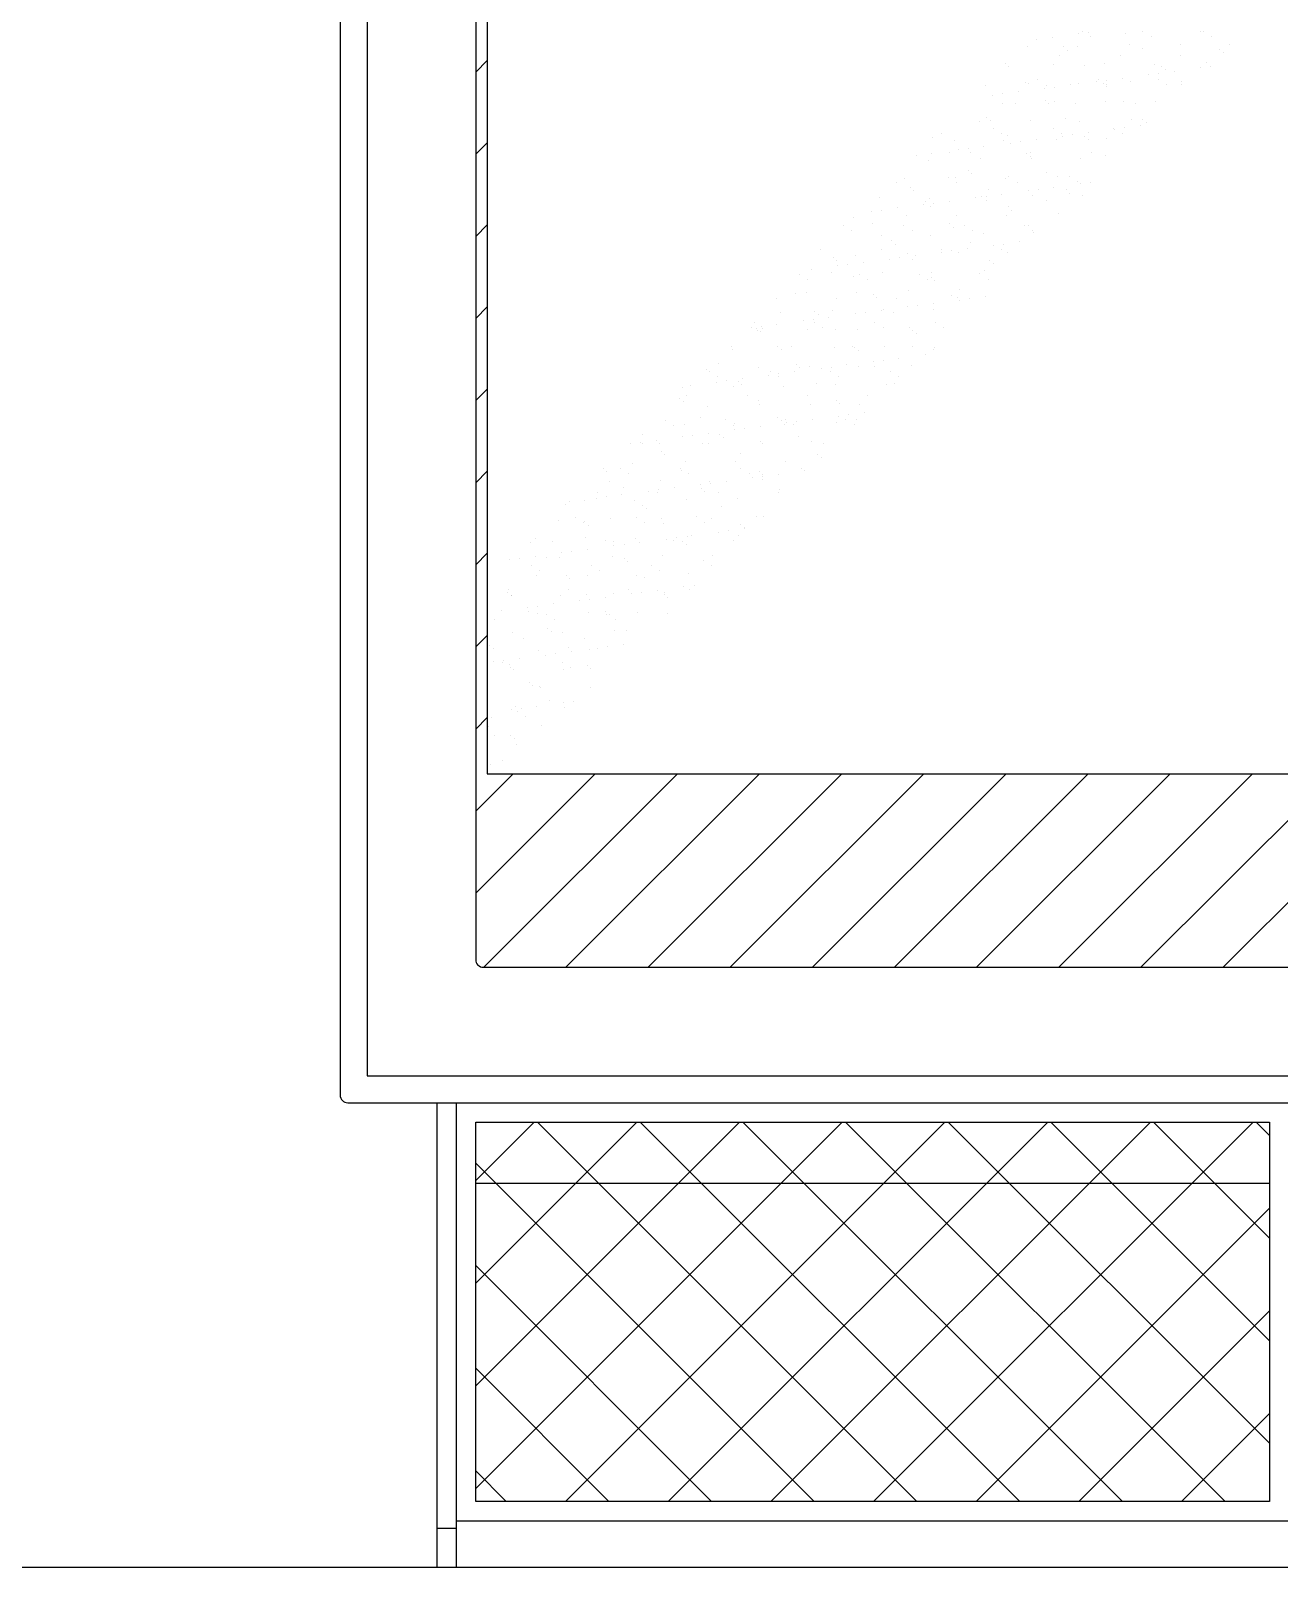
# Model space of a CAD drawing. Header units: inches. Extents: x 11.8 to 54.3, y 10.8 to 35.6.
# Drawn here: x 36.6263 to 36.9487, y 28.9983 to 29.3953 of the extents above; entities that cross this region are included whole.
import ezdxf

# ---------------------------------------------------------------- set-up
doc = ezdxf.new("R2010")
doc.units = ezdxf.units.IN
doc.header["$MEASUREMENT"] = 0
doc.layers.add('02', color=2, linetype='Continuous')
doc.layers.add('1', color=1, linetype='Continuous')

msp = doc.modelspace()

# ---------------------------------------------------------------- linework, layer by layer
at = {"layer": '02'}
for p, q in [((36.70618, 29.79034), (36.70618, 29.12034)), ((36.71318, 29.78534), (36.71318, 29.12534)), ((36.74118, 29.75534), (36.74118, 29.15534)), ((36.74418, 29.75434), (36.74418, 29.20334)), ((36.88605, 29.39309), (36.88605, 29.39309)), ((36.89012, 29.39363), (36.89012, 29.39363)), ((36.89691, 29.39452), (36.89691, 29.39452)), ((36.89791, 29.39516), (36.89791, 29.39516)), ((36.89951, 29.39487), (36.89951, 29.39487)), ((36.90002, 29.39382), (36.90002, 29.39382)), ((36.90894, 29.39472), (36.90894, 29.39472)), ((36.91348, 29.39519), (36.91348, 29.39519)), ((36.91559, 29.39385), (36.91559, 29.39385)), ((36.92832, 29.39512), (36.92832, 29.39512)), ((36.92905, 29.39522), (36.92905, 29.39522)), ((36.93116, 29.39388), (36.93116, 29.39388)), ((36.8837, 29.39128), (36.8837, 29.39128)), ((36.89204, 29.38896), (36.89204, 29.38896)), ((36.89299, 29.39117), (36.89299, 29.39117)), ((36.89391, 29.39033), (36.89391, 29.39033)), ((36.89649, 29.39122), (36.89649, 29.39122)), ((36.90761, 29.38898), (36.90761, 29.38898)), ((36.90999, 29.39171), (36.90999, 29.39171)), ((36.91329, 29.39073), (36.91329, 29.39073)), ((36.92308, 29.39187), (36.92308, 29.39187)), ((36.92318, 29.38901), (36.92318, 29.38901)), ((36.9333, 29.39056), (36.9333, 29.39056)), ((36.93422, 29.38971), (36.93422, 29.38971)), ((36.93587, 29.39181), (36.93587, 29.39181)), ((36.74118, 29.3846), (36.74418, 29.3876)), ((36.87796, 29.38678), (36.87796, 29.38678)), ((36.87888, 29.38594), (36.87888, 29.38594)), ((36.89046, 29.38659), (36.89046, 29.38659)), ((36.89826, 29.38634), (36.89826, 29.38634)), ((36.90355, 29.38676), (36.90355, 29.38676)), ((36.91634, 29.3867), (36.91634, 29.3867)), ((36.91758, 29.3843), (36.91758, 29.3843)), ((36.91827, 29.38617), (36.91827, 29.38617)), ((36.91919, 29.38533), (36.91919, 29.38533)), ((36.92165, 29.38483), (36.92165, 29.38483)), ((36.92844, 29.38573), (36.92844, 29.38573)), ((36.92984, 29.38718), (36.92984, 29.38718)), ((36.93104, 29.38607), (36.93104, 29.38607)), ((36.87292, 29.38124), (36.87292, 29.38124)), ((36.88323, 29.38195), (36.88323, 29.38195)), ((36.88401, 29.38165), (36.88401, 29.38165)), ((36.88638, 29.38261), (36.88638, 29.38261)), ((36.88806, 29.38041), (36.88806, 29.38041)), ((36.88849, 29.38127), (36.88849, 29.38127)), ((36.89066, 29.38076), (36.89066, 29.38076)), ((36.89473, 29.38129), (36.89473, 29.38129)), ((36.8968, 29.38159), (36.8968, 29.38159)), ((36.90152, 29.38218), (36.90152, 29.38218)), ((36.90195, 29.38264), (36.90195, 29.38264)), ((36.90324, 29.38178), (36.90324, 29.38178)), ((36.90406, 29.3813), (36.90406, 29.3813)), ((36.90412, 29.38253), (36.90412, 29.38253)), ((36.90416, 29.38094), (36.90416, 29.38094)), ((36.90819, 29.38306), (36.90819, 29.38306)), ((36.91031, 29.38207), (36.91031, 29.38207)), ((36.91498, 29.38396), (36.91498, 29.38396)), ((36.91752, 29.38267), (36.91752, 29.38267)), ((36.91963, 29.38133), (36.91963, 29.38133)), ((36.92339, 29.38224), (36.92339, 29.38224)), ((36.92354, 29.38134), (36.92354, 29.38134)), ((36.8746, 29.37864), (36.8746, 29.37864)), ((36.8772, 29.37898), (36.8772, 29.37898)), ((36.87727, 29.37647), (36.87727, 29.37647)), ((36.88051, 29.37641), (36.88051, 29.37641)), ((36.88127, 29.37952), (36.88127, 29.37952)), ((36.88821, 29.37739), (36.88821, 29.37739)), ((36.88913, 29.37655), (36.88913, 29.37655)), ((36.89077, 29.37696), (36.89077, 29.37696)), ((36.89608, 29.37643), (36.89608, 29.37643)), ((36.90386, 29.37713), (36.90386, 29.37713)), ((36.90851, 29.37695), (36.90851, 29.37695)), ((36.91165, 29.37646), (36.91165, 29.37646)), ((36.91665, 29.37706), (36.91665, 29.37706)), ((36.87318, 29.37301), (36.87318, 29.37301)), ((36.8741, 29.37216), (36.8741, 29.37216)), ((36.89348, 29.37256), (36.89348, 29.37256)), ((36.91062, 29.37244), (36.91062, 29.37244)), ((36.91349, 29.37239), (36.91349, 29.37239)), ((36.86139, 29.36869), (36.86139, 29.36869)), ((36.87124, 29.37185), (36.87124, 29.37185)), ((36.87485, 29.37007), (36.87485, 29.37007)), ((36.87696, 29.36872), (36.87696, 29.36872)), ((36.87845, 29.36817), (36.87845, 29.36817)), ((36.88433, 29.37201), (36.88433, 29.37201)), ((36.89042, 29.37009), (36.89042, 29.37009)), ((36.89253, 29.36875), (36.89253, 29.36875)), ((36.89527, 29.36842), (36.89527, 29.36842)), ((36.89712, 29.37195), (36.89712, 29.37195)), ((36.89934, 29.36895), (36.89934, 29.36895)), ((36.90599, 29.37012), (36.90599, 29.37012)), ((36.90613, 29.36985), (36.90613, 29.36985)), ((36.9081, 29.36878), (36.9081, 29.36878)), ((36.90873, 29.37019), (36.90873, 29.37019)), ((36.9128, 29.37072), (36.9128, 29.37072)), ((36.91441, 29.37155), (36.91441, 29.37155)), ((36.74118, 29.36338), (36.74418, 29.36638)), ((36.85907, 29.36777), (36.85907, 29.36777)), ((36.86479, 29.3669), (36.86479, 29.3669)), ((36.86575, 29.36453), (36.86575, 29.36453)), ((36.86836, 29.36487), (36.86836, 29.36487)), ((36.87242, 29.36541), (36.87242, 29.36541)), ((36.87758, 29.36684), (36.87758, 29.36684)), ((36.87921, 29.3663), (36.87921, 29.3663)), ((36.88181, 29.36664), (36.88181, 29.36664)), ((36.88588, 29.36718), (36.88588, 29.36718)), ((36.89109, 29.36732), (36.89109, 29.36732)), ((36.89267, 29.36807), (36.89267, 29.36807)), ((36.89846, 29.368), (36.89846, 29.368)), ((36.89938, 29.36716), (36.89938, 29.36716)), ((36.90417, 29.36749), (36.90417, 29.36749)), ((36.8549, 29.3631), (36.8549, 29.3631)), ((36.85805, 29.36172), (36.85805, 29.36172)), ((36.85896, 29.36364), (36.85896, 29.36364)), ((36.86342, 29.36379), (36.86342, 29.36379)), ((36.86898, 29.36386), (36.86898, 29.36386)), ((36.87155, 29.36221), (36.87155, 29.36221)), ((36.88343, 29.36361), (36.88343, 29.36361)), ((36.88435, 29.36277), (36.88435, 29.36277)), ((36.88455, 29.36389), (36.88455, 29.36389)), ((36.88464, 29.36238), (36.88464, 29.36238)), ((36.89743, 29.36232), (36.89743, 29.36232)), ((36.90012, 29.36391), (36.90012, 29.36391)), ((36.90373, 29.36317), (36.90373, 29.36317)), ((36.85202, 29.3571), (36.85202, 29.3571)), ((36.86332, 29.35752), (36.86332, 29.35752)), ((36.86511, 29.35727), (36.86511, 29.35727)), ((36.86839, 29.35923), (36.86839, 29.35923)), ((36.86932, 29.35838), (36.86932, 29.35838)), ((36.8779, 29.3572), (36.8779, 29.3572)), ((36.87889, 29.35754), (36.87889, 29.35754)), ((36.88099, 29.3562), (36.88099, 29.3562)), ((36.8887, 29.35878), (36.8887, 29.35878)), ((36.8914, 29.35769), (36.8914, 29.35769)), ((36.89446, 29.35757), (36.89446, 29.35757)), ((36.89656, 29.35623), (36.89656, 29.35623)), ((36.84985, 29.35614), (36.84985, 29.35614)), ((36.85336, 29.35484), (36.85336, 29.35484)), ((36.85429, 29.35399), (36.85429, 29.35399)), ((36.86542, 29.35617), (36.86542, 29.35617)), ((36.87187, 29.35258), (36.87187, 29.35258)), ((36.87297, 29.35253), (36.87297, 29.35253)), ((36.87367, 29.3544), (36.87367, 29.3544)), ((36.87703, 29.35307), (36.87703, 29.35307)), ((36.88382, 29.35396), (36.88382, 29.35396)), ((36.88496, 29.35274), (36.88496, 29.35274)), ((36.88642, 29.35431), (36.88642, 29.35431)), ((36.89049, 29.35484), (36.89049, 29.35484)), ((36.89367, 29.35422), (36.89367, 29.35422)), ((36.8946, 29.35338), (36.8946, 29.35338)), ((36.89728, 29.35574), (36.89728, 29.35574)), ((36.89775, 29.35268), (36.89775, 29.35268)), ((36.89988, 29.35608), (36.89988, 29.35608)), ((36.84345, 29.34865), (36.84345, 29.34865)), ((36.84557, 29.35215), (36.84557, 29.35215)), ((36.84605, 29.34899), (36.84605, 29.34899)), ((36.85011, 29.34953), (36.85011, 29.34953)), ((36.8569, 29.35042), (36.8569, 29.35042)), ((36.85744, 29.35131), (36.85744, 29.35131)), ((36.85836, 29.35209), (36.85836, 29.35209)), ((36.85864, 29.35001), (36.85864, 29.35001)), ((36.85951, 29.35076), (36.85951, 29.35076)), ((36.86357, 29.3513), (36.86357, 29.3513)), ((36.87036, 29.35219), (36.87036, 29.35219)), ((36.87301, 29.35134), (36.87301, 29.35134)), ((36.87864, 29.34984), (36.87864, 29.34984)), ((36.87956, 29.34899), (36.87956, 29.34899)), ((36.88858, 29.35137), (36.88858, 29.35137)), ((36.74118, 29.34217), (36.74418, 29.34517)), ((36.83621, 29.34494), (36.83621, 29.34494)), ((36.83883, 29.34698), (36.83883, 29.34698)), ((36.84361, 29.34562), (36.84361, 29.34562)), ((36.85178, 29.34497), (36.85178, 29.34497)), ((36.85233, 29.34746), (36.85233, 29.34746)), ((36.86361, 29.34545), (36.86361, 29.34545)), ((36.86453, 29.3446), (36.86453, 29.3446)), ((36.86542, 29.34763), (36.86542, 29.34763)), ((36.86735, 29.345), (36.86735, 29.345)), ((36.87821, 29.34757), (36.87821, 29.34757)), ((36.88292, 29.34502), (36.88292, 29.34502)), ((36.88391, 29.345), (36.88391, 29.345)), ((36.89172, 29.34806), (36.89172, 29.34806)), ((36.83832, 29.3436), (36.83832, 29.3436)), ((36.84589, 29.34252), (36.84589, 29.34252)), ((36.84858, 29.34106), (36.84858, 29.34106)), ((36.85389, 29.34362), (36.85389, 29.34362)), ((36.85868, 29.34246), (36.85868, 29.34246)), ((36.86888, 29.34062), (36.86888, 29.34062)), ((36.86946, 29.34365), (36.86946, 29.34365)), ((36.87218, 29.34294), (36.87218, 29.34294)), ((36.88164, 29.34073), (36.88164, 29.34073)), ((36.88503, 29.34368), (36.88503, 29.34368)), ((36.88527, 29.34311), (36.88527, 29.34311)), ((36.83034, 29.33873), (36.83034, 29.33873)), ((36.83355, 29.33667), (36.83355, 29.33667)), ((36.83914, 29.33734), (36.83914, 29.33734)), ((36.84591, 29.33876), (36.84591, 29.33876)), ((36.8495, 29.34021), (36.8495, 29.34021)), ((36.85066, 29.33665), (36.85066, 29.33665)), ((36.85265, 29.33783), (36.85265, 29.33783)), ((36.85472, 29.33719), (36.85472, 29.33719)), ((36.86148, 29.33879), (36.86148, 29.33879)), ((36.86151, 29.33808), (36.86151, 29.33808)), ((36.86412, 29.33842), (36.86412, 29.33842)), ((36.86574, 29.338), (36.86574, 29.338)), ((36.86818, 29.33896), (36.86818, 29.33896)), ((36.87497, 29.33985), (36.87497, 29.33985)), ((36.87705, 29.33882), (36.87705, 29.33882)), ((36.87758, 29.3402), (36.87758, 29.3402)), ((36.87853, 29.33794), (36.87853, 29.33794)), ((36.82468, 29.33239), (36.82468, 29.33239)), ((36.8278, 29.33364), (36.8278, 29.33364)), ((36.83312, 29.33272), (36.83312, 29.33272)), ((36.83447, 29.33583), (36.83447, 29.33583)), ((36.8346, 29.33454), (36.8346, 29.33454)), ((36.8372, 29.33488), (36.8372, 29.33488)), ((36.84025, 29.33242), (36.84025, 29.33242)), ((36.84126, 29.33541), (36.84126, 29.33541)), ((36.8462, 29.33288), (36.8462, 29.33288)), ((36.84806, 29.33631), (36.84806, 29.33631)), ((36.85385, 29.33623), (36.85385, 29.33623)), ((36.85582, 29.33245), (36.85582, 29.33245)), ((36.85899, 29.33282), (36.85899, 29.33282)), ((36.87139, 29.33248), (36.87139, 29.33248)), ((36.8725, 29.33331), (36.8725, 29.33331)), ((36.87386, 29.33606), (36.87386, 29.33606)), ((36.87478, 29.33521), (36.87478, 29.33521)), ((36.82679, 29.33105), (36.82679, 29.33105)), ((36.83882, 29.33184), (36.83882, 29.33184)), ((36.84236, 29.33108), (36.84236, 29.33108)), ((36.85793, 29.3311), (36.85793, 29.3311)), ((36.85883, 29.33167), (36.85883, 29.33167)), ((36.85975, 29.33082), (36.85975, 29.33082)), ((36.8735, 29.33113), (36.8735, 29.33113)), ((36.81881, 29.32618), (36.81881, 29.32618)), ((36.82379, 29.32745), (36.82379, 29.32745)), ((36.82667, 29.32777), (36.82667, 29.32777)), ((36.83438, 29.32621), (36.83438, 29.32621)), ((36.83946, 29.32771), (36.83946, 29.32771)), ((36.8438, 29.32728), (36.8438, 29.32728)), ((36.84472, 29.32643), (36.84472, 29.32643)), ((36.84995, 29.32624), (36.84995, 29.32624)), ((36.85296, 29.3282), (36.85296, 29.3282)), ((36.85933, 29.32485), (36.85933, 29.32485)), ((36.8641, 29.32684), (36.8641, 29.32684)), ((36.86552, 29.32627), (36.86552, 29.32627)), ((36.86605, 29.32836), (36.86605, 29.32836)), ((36.86612, 29.32574), (36.86612, 29.32574)), ((36.86873, 29.32608), (36.86873, 29.32608)), ((36.87279, 29.32662), (36.87279, 29.32662)), ((36.74118, 29.32096), (36.74418, 29.32396)), ((36.81993, 29.3226), (36.81993, 29.3226)), ((36.82835, 29.32077), (36.82835, 29.32077)), ((36.82877, 29.32289), (36.82877, 29.32289)), ((36.82969, 29.32205), (36.82969, 29.32205)), ((36.83241, 29.3213), (36.83241, 29.3213)), ((36.83343, 29.32308), (36.83343, 29.32308)), ((36.83921, 29.3222), (36.83921, 29.3222)), ((36.84181, 29.32254), (36.84181, 29.32254)), ((36.84587, 29.32308), (36.84587, 29.32308)), ((36.84652, 29.32325), (36.84652, 29.32325)), ((36.84907, 29.32245), (36.84907, 29.32245)), ((36.85267, 29.32397), (36.85267, 29.32397)), ((36.85527, 29.32431), (36.85527, 29.32431)), ((36.85931, 29.32319), (36.85931, 29.32319)), ((36.81229, 29.31865), (36.81229, 29.31865)), ((36.81315, 29.31984), (36.81315, 29.31984)), ((36.81374, 29.3185), (36.81374, 29.3185)), ((36.8139, 29.31797), (36.8139, 29.31797)), ((36.81466, 29.31766), (36.81466, 29.31766)), ((36.81489, 29.319), (36.81489, 29.319)), ((36.81526, 29.3185), (36.81526, 29.3185)), ((36.81896, 29.31953), (36.81896, 29.31953)), ((36.82575, 29.32043), (36.82575, 29.32043)), ((36.82698, 29.31814), (36.82698, 29.31814)), ((36.82872, 29.31987), (36.82872, 29.31987)), ((36.83083, 29.31853), (36.83083, 29.31853)), ((36.83404, 29.31806), (36.83404, 29.31806)), ((36.83977, 29.31808), (36.83977, 29.31808)), ((36.84429, 29.3199), (36.84429, 29.3199)), ((36.8464, 29.31855), (36.8464, 29.31855)), ((36.85328, 29.31856), (36.85328, 29.31856)), ((36.85405, 29.31789), (36.85405, 29.31789)), ((36.85497, 29.31704), (36.85497, 29.31704)), ((36.85986, 29.31993), (36.85986, 29.31993)), ((36.86197, 29.31858), (36.86197, 29.31858)), ((36.80727, 29.31363), (36.80727, 29.31363)), ((36.80745, 29.31302), (36.80745, 29.31302)), ((36.81901, 29.31367), (36.81901, 29.31367)), ((36.82024, 29.31296), (36.82024, 29.31296)), ((36.82285, 29.31366), (36.82285, 29.31366)), ((36.83375, 29.31345), (36.83375, 29.31345)), ((36.83842, 29.31369), (36.83842, 29.31369)), ((36.83902, 29.3135), (36.83902, 29.3135)), ((36.83994, 29.31266), (36.83994, 29.31266)), ((36.84683, 29.31362), (36.84683, 29.31362)), ((36.85399, 29.31372), (36.85399, 29.31372)), ((36.85932, 29.31306), (36.85932, 29.31306)), ((36.85962, 29.31355), (36.85962, 29.31355)), ((36.80398, 29.30928), (36.80398, 29.30928)), ((36.82399, 29.30911), (36.82399, 29.30911)), ((36.83702, 29.30897), (36.83702, 29.30897)), ((36.84382, 29.30986), (36.84382, 29.30986)), ((36.84429, 29.30867), (36.84429, 29.30867)), ((36.84642, 29.3102), (36.84642, 29.3102)), ((36.85048, 29.31074), (36.85048, 29.31074)), ((36.85359, 29.30893), (36.85359, 29.30893)), ((36.85728, 29.31163), (36.85728, 29.31163)), ((36.80071, 29.30785), (36.80071, 29.30785)), ((36.80161, 29.30729), (36.80161, 29.30729)), ((36.80372, 29.30595), (36.80372, 29.30595)), ((36.80604, 29.30489), (36.80604, 29.30489)), ((36.80896, 29.30472), (36.80896, 29.30472)), ((36.81011, 29.30542), (36.81011, 29.30542)), ((36.81421, 29.30834), (36.81421, 29.30834)), ((36.8169, 29.30632), (36.8169, 29.30632)), ((36.81718, 29.30732), (36.81718, 29.30732)), ((36.81929, 29.30598), (36.81929, 29.30598)), ((36.8195, 29.30666), (36.8195, 29.30666)), ((36.82357, 29.30719), (36.82357, 29.30719)), ((36.82491, 29.30827), (36.82491, 29.30827)), ((36.8273, 29.3085), (36.8273, 29.3085)), ((36.83036, 29.30809), (36.83036, 29.30809)), ((36.83276, 29.30735), (36.83276, 29.30735)), ((36.83296, 29.30843), (36.83296, 29.30843)), ((36.83486, 29.30601), (36.83486, 29.30601)), ((36.84009, 29.30844), (36.84009, 29.30844)), ((36.84833, 29.30738), (36.84833, 29.30738)), ((36.85043, 29.30603), (36.85043, 29.30603)), ((36.74118, 29.29974), (36.74418, 29.30274)), ((36.79468, 29.30322), (36.79468, 29.30322)), ((36.79574, 29.30109), (36.79574, 29.30109)), ((36.79665, 29.30365), (36.79665, 29.30365)), ((36.80344, 29.30454), (36.80344, 29.30454)), ((36.80777, 29.30339), (36.80777, 29.30339)), ((36.80988, 29.30388), (36.80988, 29.30388)), ((36.81131, 29.30111), (36.81131, 29.30111)), ((36.82056, 29.30333), (36.82056, 29.30333)), ((36.82688, 29.30114), (36.82688, 29.30114)), ((36.82926, 29.30428), (36.82926, 29.30428)), ((36.83406, 29.30381), (36.83406, 29.30381)), ((36.84245, 29.30117), (36.84245, 29.30117)), ((36.84715, 29.30398), (36.84715, 29.30398)), ((36.84927, 29.30411), (36.84927, 29.30411)), ((36.79392, 29.30034), (36.79392, 29.30034)), ((36.79485, 29.29949), (36.79485, 29.29949)), ((36.80102, 29.29821), (36.80102, 29.29821)), ((36.81423, 29.29989), (36.81423, 29.29989)), ((36.81453, 29.2987), (36.81453, 29.2987)), ((36.82761, 29.29887), (36.82761, 29.29887)), ((36.83423, 29.29972), (36.83423, 29.29972)), ((36.83516, 29.29888), (36.83516, 29.29888)), ((36.8404, 29.29881), (36.8404, 29.29881)), ((36.79008, 29.29474), (36.79008, 29.29474)), ((36.79219, 29.2934), (36.79219, 29.2934)), ((36.79499, 29.29359), (36.79499, 29.29359)), ((36.7992, 29.2955), (36.7992, 29.2955)), ((36.80565, 29.29477), (36.80565, 29.29477)), ((36.80776, 29.29343), (36.80776, 29.29343)), ((36.80808, 29.29376), (36.80808, 29.29376)), ((36.81472, 29.29308), (36.81472, 29.29308)), ((36.8192, 29.29533), (36.8192, 29.29533)), ((36.82013, 29.29449), (36.82013, 29.29449)), ((36.82087, 29.29369), (36.82087, 29.29369)), ((36.82122, 29.2948), (36.82122, 29.2948)), ((36.82151, 29.29398), (36.82151, 29.29398)), ((36.82333, 29.29346), (36.82333, 29.29346)), ((36.82411, 29.29432), (36.82411, 29.29432)), ((36.82818, 29.29485), (36.82818, 29.29485)), ((36.83437, 29.29418), (36.83437, 29.29418)), ((36.83497, 29.29575), (36.83497, 29.29575)), ((36.83679, 29.29483), (36.83679, 29.29483)), ((36.83757, 29.29609), (36.83757, 29.29609)), ((36.8389, 29.29349), (36.8389, 29.29349)), ((36.83951, 29.29489), (36.83951, 29.29489)), ((36.84163, 29.29663), (36.84163, 29.29663)), ((36.78373, 29.289), (36.78373, 29.289)), ((36.78417, 29.29112), (36.78417, 29.29112)), ((36.7878, 29.28954), (36.7878, 29.28954)), ((36.79459, 29.29043), (36.79459, 29.29043)), ((36.79719, 29.29078), (36.79719, 29.29078)), ((36.80126, 29.29131), (36.80126, 29.29131)), ((36.80417, 29.29094), (36.80417, 29.29094)), ((36.80509, 29.2901), (36.80509, 29.2901)), ((36.80805, 29.2922), (36.80805, 29.2922)), ((36.81065, 29.29255), (36.81065, 29.29255)), ((36.81484, 29.28907), (36.81484, 29.28907)), ((36.82448, 29.2905), (36.82448, 29.2905)), ((36.82793, 29.28923), (36.82793, 29.28923)), ((36.78113, 29.28866), (36.78113, 29.28866)), ((36.78421, 29.28854), (36.78421, 29.28854)), ((36.78855, 29.28864), (36.78855, 29.28864)), ((36.78914, 29.28656), (36.78914, 29.28656)), ((36.79006, 29.28571), (36.79006, 29.28571)), ((36.79978, 29.28856), (36.79978, 29.28856)), ((36.80134, 29.28858), (36.80134, 29.28858)), ((36.80944, 29.28611), (36.80944, 29.28611)), ((36.81535, 29.28859), (36.81535, 29.28859)), ((36.82945, 29.28594), (36.82945, 29.28594)), ((36.83037, 29.2851), (36.83037, 29.2851)), ((36.83092, 29.28862), (36.83092, 29.28862)), ((36.74118, 29.27853), (36.74418, 29.28153)), ((36.77411, 29.28217), (36.77411, 29.28217)), ((36.77503, 29.28132), (36.77503, 29.28132)), ((36.77855, 29.2822), (36.77855, 29.2822)), ((36.78066, 29.28085), (36.78066, 29.28085)), ((36.7818, 29.28347), (36.7818, 29.28347)), ((36.79412, 29.28222), (36.79412, 29.28222)), ((36.79441, 29.28173), (36.79441, 29.28173)), ((36.79531, 29.28395), (36.79531, 29.28395)), ((36.79623, 29.28088), (36.79623, 29.28088)), ((36.8084, 29.28412), (36.8084, 29.28412)), ((36.80969, 29.28225), (36.80969, 29.28225)), ((36.8118, 29.28091), (36.8118, 29.28091)), ((36.81442, 29.28155), (36.81442, 29.28155)), ((36.82119, 29.28406), (36.82119, 29.28406)), ((36.82526, 29.28228), (36.82526, 29.28228)), ((36.82612, 29.28164), (36.82612, 29.28164)), ((36.77577, 29.27884), (36.77577, 29.27884)), ((36.77938, 29.27734), (36.77938, 29.27734)), ((36.78886, 29.27901), (36.78886, 29.27901)), ((36.79241, 29.2772), (36.79241, 29.2772)), ((36.7992, 29.27809), (36.7992, 29.27809)), ((36.79939, 29.27717), (36.79939, 29.27717)), ((36.80165, 29.27895), (36.80165, 29.27895)), ((36.8018, 29.27844), (36.8018, 29.27844)), ((36.80587, 29.27897), (36.80587, 29.27897)), ((36.81266, 29.27987), (36.81266, 29.27987)), ((36.81516, 29.27943), (36.81516, 29.27943)), ((36.81526, 29.28021), (36.81526, 29.28021)), ((36.81534, 29.28071), (36.81534, 29.28071)), ((36.81933, 29.28074), (36.81933, 29.28074)), ((36.76435, 29.27295), (36.76435, 29.27295)), ((36.76549, 29.27366), (36.76549, 29.27366)), ((36.76933, 29.27389), (36.76933, 29.27389)), ((36.77228, 29.27455), (36.77228, 29.27455)), ((36.77268, 29.27599), (36.77268, 29.27599)), ((36.77489, 29.27489), (36.77489, 29.27489)), ((36.77895, 29.27543), (36.77895, 29.27543)), ((36.78212, 29.27383), (36.78212, 29.27383)), ((36.78574, 29.27632), (36.78574, 29.27632)), ((36.78825, 29.27602), (36.78825, 29.27602)), ((36.78834, 29.27666), (36.78834, 29.27666)), ((36.79562, 29.27432), (36.79562, 29.27432)), ((36.80031, 29.27632), (36.80031, 29.27632)), ((36.80382, 29.27604), (36.80382, 29.27604)), ((36.80871, 29.27449), (36.80871, 29.27449)), ((36.81939, 29.27607), (36.81939, 29.27607)), ((36.81969, 29.27672), (36.81969, 29.27672)), ((36.76702, 29.26965), (36.76702, 29.26965)), ((36.77609, 29.26921), (36.77609, 29.26921)), ((36.78259, 29.26967), (36.78259, 29.26967)), ((36.78436, 29.27278), (36.78436, 29.27278)), ((36.78528, 29.27193), (36.78528, 29.27193)), ((36.78918, 29.26937), (36.78918, 29.26937)), ((36.79816, 29.2697), (36.79816, 29.2697)), ((36.80197, 29.26931), (36.80197, 29.26931)), ((36.80466, 29.27233), (36.80466, 29.27233)), ((36.81373, 29.26973), (36.81373, 29.26973)), ((36.81547, 29.2698), (36.81547, 29.2698)), ((36.76258, 29.26872), (36.76258, 29.26872)), ((36.76912, 29.2683), (36.76912, 29.2683)), ((36.76933, 29.26839), (36.76933, 29.26839)), ((36.77025, 29.26754), (36.77025, 29.26754)), ((36.7847, 29.26833), (36.7847, 29.26833)), ((36.78963, 29.26795), (36.78963, 29.26795)), ((36.80027, 29.26836), (36.80027, 29.26836)), ((36.80381, 29.26576), (36.80381, 29.26576)), ((36.80641, 29.2661), (36.80641, 29.2661)), ((36.80964, 29.26777), (36.80964, 29.26777)), ((36.81048, 29.26663), (36.81048, 29.26663)), ((36.81056, 29.26693), (36.81056, 29.26693)), ((36.75522, 29.26316), (36.75522, 29.26316)), ((36.75655, 29.26409), (36.75655, 29.26409)), ((36.76114, 29.26344), (36.76114, 29.26344)), ((36.76964, 29.26426), (36.76964, 29.26426)), ((36.7701, 29.26132), (36.7701, 29.26132)), ((36.7746, 29.26356), (36.7746, 29.26356)), ((36.77672, 29.26347), (36.77672, 29.26347)), ((36.77689, 29.26221), (36.77689, 29.26221)), ((36.7795, 29.26255), (36.7795, 29.26255)), ((36.78243, 29.2642), (36.78243, 29.2642)), ((36.78356, 29.26309), (36.78356, 29.26309)), ((36.79035, 29.26398), (36.79035, 29.26398)), ((36.79229, 29.2635), (36.79229, 29.2635)), ((36.79295, 29.26433), (36.79295, 29.26433)), ((36.79461, 29.26339), (36.79461, 29.26339)), ((36.79553, 29.26254), (36.79553, 29.26254)), ((36.79594, 29.26469), (36.79594, 29.26469)), ((36.79702, 29.26486), (36.79702, 29.26486)), ((36.80786, 29.26352), (36.80786, 29.26352)), ((36.80902, 29.26485), (36.80902, 29.26485)), ((36.74118, 29.25732), (36.74418, 29.26032)), ((36.74998, 29.25867), (36.74998, 29.25867)), ((36.75258, 29.25901), (36.75258, 29.25901)), ((36.75548, 29.2571), (36.75548, 29.2571)), ((36.75664, 29.25955), (36.75664, 29.25955)), ((36.75957, 29.25917), (36.75957, 29.25917)), ((36.7629, 29.25909), (36.7629, 29.25909)), ((36.76343, 29.26044), (36.76343, 29.26044)), ((36.76604, 29.26078), (36.76604, 29.26078)), ((36.77105, 29.25713), (36.77105, 29.25713)), ((36.7764, 29.25957), (36.7764, 29.25957)), ((36.77958, 29.259), (36.77958, 29.259)), ((36.7805, 29.25815), (36.7805, 29.25815)), ((36.78663, 29.25715), (36.78663, 29.25715)), ((36.78949, 29.25974), (36.78949, 29.25974)), ((36.79988, 29.25856), (36.79988, 29.25856)), ((36.8022, 29.25718), (36.8022, 29.25718)), ((36.80228, 29.25968), (36.80228, 29.25968)), ((36.75687, 29.25446), (36.75687, 29.25446)), ((36.75759, 29.25575), (36.75759, 29.25575)), ((36.76455, 29.25461), (36.76455, 29.25461)), ((36.76547, 29.25377), (36.76547, 29.25377)), ((36.76996, 29.25463), (36.76996, 29.25463)), ((36.77316, 29.25578), (36.77316, 29.25578)), ((36.78275, 29.25457), (36.78275, 29.25457)), ((36.78485, 29.25417), (36.78485, 29.25417)), ((36.78873, 29.25581), (36.78873, 29.25581)), ((36.79625, 29.25505), (36.79625, 29.25505)), ((36.74952, 29.25022), (36.74952, 29.25022)), ((36.74961, 29.25089), (36.74961, 29.25089)), ((36.75042, 29.24951), (36.75042, 29.24951)), ((36.75044, 29.24938), (36.75044, 29.24938)), ((36.76321, 29.24945), (36.76321, 29.24945)), ((36.76518, 29.25092), (36.76518, 29.25092)), ((36.76982, 29.24978), (36.76982, 29.24978)), ((36.77672, 29.24994), (36.77672, 29.24994)), ((36.78075, 29.25095), (36.78075, 29.25095)), ((36.7815, 29.24987), (36.7815, 29.24987)), ((36.78411, 29.25022), (36.78411, 29.25022)), ((36.78817, 29.25075), (36.78817, 29.25075)), ((36.78981, 29.25011), (36.78981, 29.25011)), ((36.78983, 29.24961), (36.78983, 29.24961)), ((36.79496, 29.25164), (36.79496, 29.25164)), ((36.79632, 29.25098), (36.79632, 29.25098)), ((36.79756, 29.25199), (36.79756, 29.25199)), ((36.74779, 29.24543), (36.74779, 29.24543)), ((36.75459, 29.24633), (36.75459, 29.24633)), ((36.75479, 29.24539), (36.75479, 29.24539)), ((36.75719, 29.24667), (36.75719, 29.24667)), ((36.76125, 29.24721), (36.76125, 29.24721)), ((36.76804, 29.2481), (36.76804, 29.2481)), ((36.77065, 29.24844), (36.77065, 29.24844)), ((36.77471, 29.24898), (36.77471, 29.24898)), ((36.7748, 29.24522), (36.7748, 29.24522)), ((36.79075, 29.24876), (36.79075, 29.24876)), ((36.74606, 29.24321), (36.74606, 29.24321)), ((36.75718, 29.24483), (36.75718, 29.24483)), ((36.75952, 29.24458), (36.75952, 29.24458)), ((36.76163, 29.24323), (36.76163, 29.24323)), ((36.77027, 29.24499), (36.77027, 29.24499)), ((36.77509, 29.24461), (36.77509, 29.24461)), ((36.77572, 29.24437), (36.77572, 29.24437)), ((36.7772, 29.24326), (36.7772, 29.24326)), ((36.78306, 29.24493), (36.78306, 29.24493)), ((36.79066, 29.24463), (36.79066, 29.24463)), ((36.74118, 29.2361), (36.74418, 29.2391)), ((36.75074, 29.23988), (36.75074, 29.23988)), ((36.75365, 29.23837), (36.75365, 29.23837)), ((36.75976, 29.24083), (36.75976, 29.24083)), ((36.76069, 29.23999), (36.76069, 29.23999)), ((36.76353, 29.23982), (36.76353, 29.23982)), ((36.76922, 29.2384), (36.76922, 29.2384)), ((36.77703, 29.2403), (36.77703, 29.2403)), ((36.78007, 29.24039), (36.78007, 29.24039)), ((36.74473, 29.23644), (36.74473, 29.23644)), ((36.74566, 29.2356), (36.74566, 29.2356)), ((36.7575, 29.23519), (36.7575, 29.23519)), ((36.7592, 29.23399), (36.7592, 29.23399)), ((36.7618, 29.23433), (36.7618, 29.23433)), ((36.76504, 29.236), (36.76504, 29.236)), ((36.76586, 29.23487), (36.76586, 29.23487)), ((36.77059, 29.23536), (36.77059, 29.23536)), ((36.77265, 29.23576), (36.77265, 29.23576)), ((36.77526, 29.2361), (36.77526, 29.2361)), ((36.77932, 29.23664), (36.77932, 29.23664)), ((36.74574, 29.23222), (36.74574, 29.23222)), ((36.74799, 29.23203), (36.74799, 29.23203)), ((36.74834, 29.23256), (36.74834, 29.23256)), ((36.75001, 29.23161), (36.75001, 29.23161)), ((36.7501, 29.23068), (36.7501, 29.23068)), ((36.75105, 29.23025), (36.75105, 29.23025)), ((36.7524, 29.2331), (36.7524, 29.2331)), ((36.76356, 29.23206), (36.76356, 29.23206)), ((36.76384, 29.23018), (36.76384, 29.23018)), ((36.76567, 29.23071), (36.76567, 29.23071)), ((36.77001, 29.23144), (36.77001, 29.23144)), ((36.77093, 29.2306), (36.77093, 29.2306)), ((36.75498, 29.22705), (36.75498, 29.22705)), ((36.7559, 29.22621), (36.7559, 29.22621)), ((36.75769, 29.22585), (36.75769, 29.22585)), ((36.75781, 29.22556), (36.75781, 29.22556)), ((36.7709, 29.22572), (36.7709, 29.22572)), ((36.74431, 29.22507), (36.74431, 29.22507)), ((36.76025, 29.22222), (36.76025, 29.22222)), ((36.76381, 29.22165), (36.76381, 29.22165)), ((36.76641, 29.22199), (36.76641, 29.22199)), ((36.74118, 29.21489), (36.74418, 29.21789)), ((36.74522, 29.21783), (36.74522, 29.21783)), ((36.75035, 29.21988), (36.75035, 29.21988)), ((36.75137, 29.22061), (36.75137, 29.22061)), ((36.75203, 29.21951), (36.75203, 29.21951)), ((36.75295, 29.22022), (36.75295, 29.22022)), ((36.75414, 29.21816), (36.75414, 29.21816)), ((36.75701, 29.22076), (36.75701, 29.22076)), ((36.76416, 29.22055), (36.76416, 29.22055)), ((36.74462, 29.21544), (36.74462, 29.21544)), ((36.74616, 29.2133), (36.74616, 29.2133)), ((36.7502, 29.21327), (36.7502, 29.21327)), ((36.75813, 29.21592), (36.75813, 29.21592)), ((36.75112, 29.21243), (36.75112, 29.21243)), ((36.75168, 29.21098), (36.75168, 29.21098)), ((36.74494, 29.2058), (36.74494, 29.2058)), ((36.74816, 29.20665), (36.74816, 29.20665)), ((36.74118, 29.19368), (36.75084, 29.20334)), ((36.74118, 29.17246), (36.77205, 29.20334)), ((36.74326, 29.15334), (36.79326, 29.20334)), ((36.74418, 29.20334), (37.50418, 29.20334)), ((36.76448, 29.15334), (36.81448, 29.20334)), ((36.78569, 29.15334), (36.83569, 29.20334)), ((36.8069, 29.15334), (36.8569, 29.20334)), ((36.82812, 29.15334), (36.87812, 29.20334)), ((36.84933, 29.15334), (36.89933, 29.20334)), ((36.87054, 29.15334), (36.92054, 29.20334)), ((36.89176, 29.15334), (36.94176, 29.20334)), ((36.91297, 29.15334), (36.96297, 29.20334)), ((36.93418, 29.15334), (36.98418, 29.20334)), ((36.74318, 29.15334), (37.50518, 29.15334)), ((36.71318, 29.12534), (37.53518, 29.12534)), ((36.70818, 29.11834), (37.54018, 29.11834)), ((36.73118, 29.11834), (36.73118, 28.99834)), ((36.73618, 29.11834), (36.73618, 28.99834)), ((36.74118, 29.11334), (36.94618, 29.11334)), ((36.74118, 29.09822), (36.7563, 29.11334)), ((36.74118, 29.0717), (36.78281, 29.11334)), ((36.74118, 29.01534), (36.74118, 29.11334)), ((36.74118, 29.04518), (36.80933, 29.11334)), ((36.74118, 29.01867), (36.83585, 29.11334)), ((36.85513, 29.01534), (36.75713, 29.11334)), ((36.76436, 29.01534), (36.86236, 29.11334)), ((36.88165, 29.01534), (36.78365, 29.11334)), ((36.79088, 29.01534), (36.88888, 29.11334)), ((36.90816, 29.01534), (36.81016, 29.11334)), ((36.81739, 29.01534), (36.91539, 29.11334)), ((36.93468, 29.01534), (36.83668, 29.11334)), ((36.84391, 29.01534), (36.94191, 29.11334)), ((36.94618, 29.03036), (36.8632, 29.11334)), ((36.94618, 29.05687), (36.88971, 29.11334)), ((36.94618, 29.08339), (36.91623, 29.11334)), ((36.94618, 29.10991), (36.94275, 29.11334)), ((36.94618, 29.11334), (36.94618, 29.01534)), ((36.82861, 29.01534), (36.74118, 29.10278)), ((36.74118, 29.09759), (36.94618, 29.09759)), ((36.87043, 29.01534), (36.94618, 29.09108)), ((36.8021, 29.01534), (36.74118, 29.07626)), ((36.89694, 29.01534), (36.94618, 29.06457)), ((36.77558, 29.01534), (36.74118, 29.04974)), ((36.92346, 29.01534), (36.94618, 29.03805)), ((36.74906, 29.01534), (36.74118, 29.02323)), ((36.94618, 29.01534), (36.74118, 29.01534)), ((36.73618, 29.00834), (36.73118, 29.00834)), ((36.73618, 29.01034), (37.51218, 29.01034)), ((36.73118, 28.99834), (37.51718, 28.99834))]:
    msp.add_line(p, q, dxfattribs=at)
for centre in [(36.74318, 29.15534), (36.70818, 29.12034)]:
    msp.add_arc(centre, 0.002, 180, 270, dxfattribs=at)
at = {"layer": '1'}
msp.add_line((33.61524, 28.99834), (53.94144, 28.99834), dxfattribs=at)

doc.saveas('drawing.dxf')
